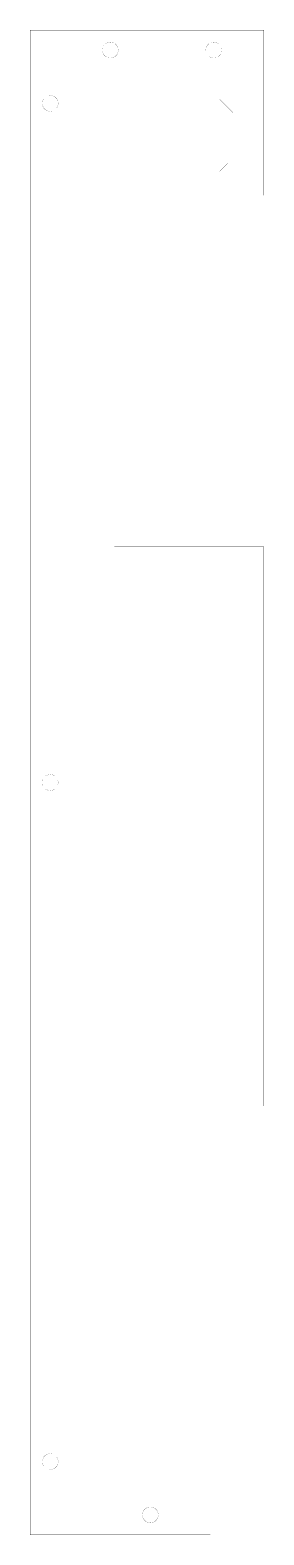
# Model space of a CAD drawing. Extents: x 0 to 3.5, y 0 to 22.3.
import ezdxf

# ---------------------------------------------------------------- set-up
doc = ezdxf.new("R2010")
doc.units = 0
doc.layers.get('0').update_dxf_attribs({"linetype": 'CONTINUOUS'})

msp = doc.modelspace()

# ---------------------------------------------------------------- linework, layer by layer
at = {"color": 5, "const_width": 0.001488}
for points in [[(3.48415, 19.8426), (1.27941, 19.8426), (1.27941, 14.6456), (3.48415, 14.6456), (3.48415, 6.3781), (2.69678, 6.3781), (2.69678, 5.51188), (2.12592, 5.51188), (2.12592, 4.33062), (2.69678, 4.33062), (2.69678, 0.039388), (0.039388, 0.039388), (0.039388, 22.2835), (3.48415, 22.2835), (3.48415, 19.8426)], [(1.18392, 21.8757), (1.22049, 21.87), (1.257, 21.8757), (1.28998, 21.8926), (1.31608, 21.9186), (1.3329, 21.9517), (1.3387, 21.9882), (1.3335, 22.0211), (1.3329, 22.0247), (1.31608, 22.0576), (1.28998, 22.0838), (1.257, 22.1006), (1.22049, 22.1064), (1.18392, 22.1006), (1.15099, 22.0838), (1.1416, 22.0744), (1.12484, 22.0576), (1.10802, 22.0247), (1.10748, 22.0211), (1.10227, 21.9882), (1.10802, 21.9517), (1.12484, 21.9186), (1.15099, 21.8926), (1.18392, 21.8757)], [(2.63357, 22.0247), (2.63303, 22.0211), (2.62782, 21.9882), (2.63357, 21.9517), (2.65039, 21.9186), (2.67654, 21.8926), (2.69678, 21.8822), (2.70947, 21.8757), (2.71664, 21.8746), (2.74604, 21.87), (2.7825, 21.8757), (2.81549, 21.8926), (2.84164, 21.9186), (2.8584, 21.9517), (2.86421, 21.9882), (2.859, 22.0211), (2.8584, 22.0247), (2.84164, 22.0576), (2.81549, 22.0838), (2.7825, 22.1006), (2.74604, 22.1064), (2.71664, 22.1017), (2.70947, 22.1006), (2.69678, 22.094), (2.67654, 22.0838), (2.65039, 22.0576), (2.63357, 22.0247)], [(0.363172, 21.3144), (0.334636, 21.319), (0.298122, 21.3132), (0.265136, 21.2964), (0.23904, 21.2703), (0.222222, 21.2374), (0.216417, 21.2008), (0.222222, 21.1644), (0.23904, 21.1315), (0.265136, 21.1054), (0.298122, 21.0886), (0.334636, 21.0828), (0.363172, 21.0872), (0.371203, 21.0886), (0.404135, 21.1054), (0.430285, 21.1315), (0.447049, 21.1644), (0.452854, 21.2008), (0.447049, 21.2374), (0.430285, 21.2703), (0.404135, 21.2964), (0.371203, 21.3132), (0.363172, 21.3144)], [(2.83469, 21.26), (1.1416, 21.26), (1.1416, 20.1968), (2.83469, 20.1968), (3.03157, 20.3936), (3.03157, 21.0631), (2.83469, 21.26)], [(0.298122, 11.049), (0.334636, 11.0433), (0.363172, 11.0478), (0.371203, 11.049), (0.404135, 11.0659), (0.430285, 11.092), (0.447049, 11.1249), (0.452854, 11.1615), (0.447049, 11.1979), (0.430285, 11.2308), (0.404135, 11.257), (0.371203, 11.2738), (0.363172, 11.2751), (0.334636, 11.2796), (0.298122, 11.2738), (0.265136, 11.257), (0.23904, 11.2308), (0.222222, 11.1979), (0.216417, 11.1615), (0.222222, 11.1249), (0.23904, 11.092), (0.265136, 11.0659), (0.298122, 11.049)], [(0.4528, 1.12196), (0.452854, 1.12202), (0.447049, 1.15864), (0.446994, 1.15869), (0.430285, 1.19157), (0.404135, 1.21772), (0.403754, 1.21788), (0.371203, 1.23448), (0.370714, 1.23454), (0.363172, 1.23573), (0.335883, 1.24002), (0.334636, 1.24029), (0.333388, 1.24002), (0.298122, 1.23448), (0.297689, 1.23421), (0.265136, 1.21772), (0.264757, 1.21723), (0.23904, 1.19157), (0.238878, 1.19119), (0.222222, 1.15864), (0.222168, 1.15831), (0.216417, 1.12202), (0.216417, 1.12191), (0.222222, 1.08539), (0.23904, 1.05252), (0.265136, 1.02637), (0.298122, 1.0096), (0.334636, 1.0038), (0.363172, 1.0083), (0.371203, 1.0096), (0.404135, 1.02637), (0.430285, 1.05252), (0.447049, 1.08539), (0.452854, 1.12191), (0.4528, 1.12196)], [(1.90662, 0.404135), (1.88053, 0.430231), (1.84754, 0.446994), (1.81104, 0.4528), (1.77447, 0.446994), (1.74154, 0.430231), (1.72353, 0.412272), (1.71539, 0.404135), (1.69857, 0.371149), (1.69282, 0.33469), (1.69857, 0.298122), (1.71539, 0.265192), (1.74154, 0.23904), (1.77447, 0.222222), (1.81104, 0.216471), (1.81451, 0.217014), (1.84754, 0.222222), (1.88053, 0.23904), (1.90662, 0.265192), (1.92344, 0.298122), (1.92925, 0.33469), (1.92344, 0.371149), (1.90662, 0.404135)]]:
    msp.add_lwpolyline(points, close=True, dxfattribs=at)

doc.saveas('drawing.dxf')
